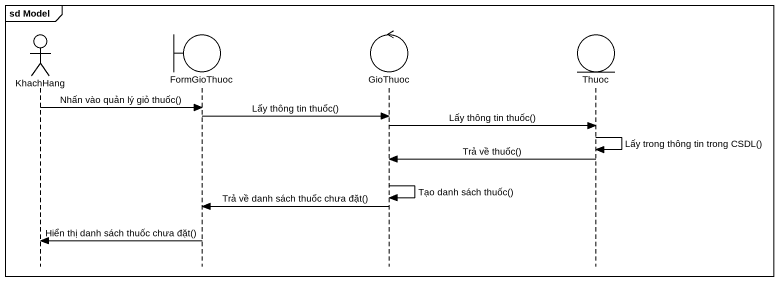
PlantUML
@startuml
mainframe sd Model
hide footbox
actor KhachHang
boundary FormGioThuoc
control GioThuoc
entity Thuoc

KhachHang -> FormGioThuoc : Nhấn vào quản lý giỏ thuốc()
FormGioThuoc -> GioThuoc : Lấy thông tin thuốc()
GioThuoc -> Thuoc : Lấy thông tin thuốc()
Thuoc -> Thuoc : Lấy trong thông tin trong CSDL()
Thuoc -> GioThuoc : Trả về thuốc()
GioThuoc -> GioThuoc : Tạo danh sách thuốc()
GioThuoc -> FormGioThuoc : Trả về danh sách thuốc chưa đặt()
FormGioThuoc -> KhachHang : Hiển thị danh sách thuốc chưa đặt()
@enduml
